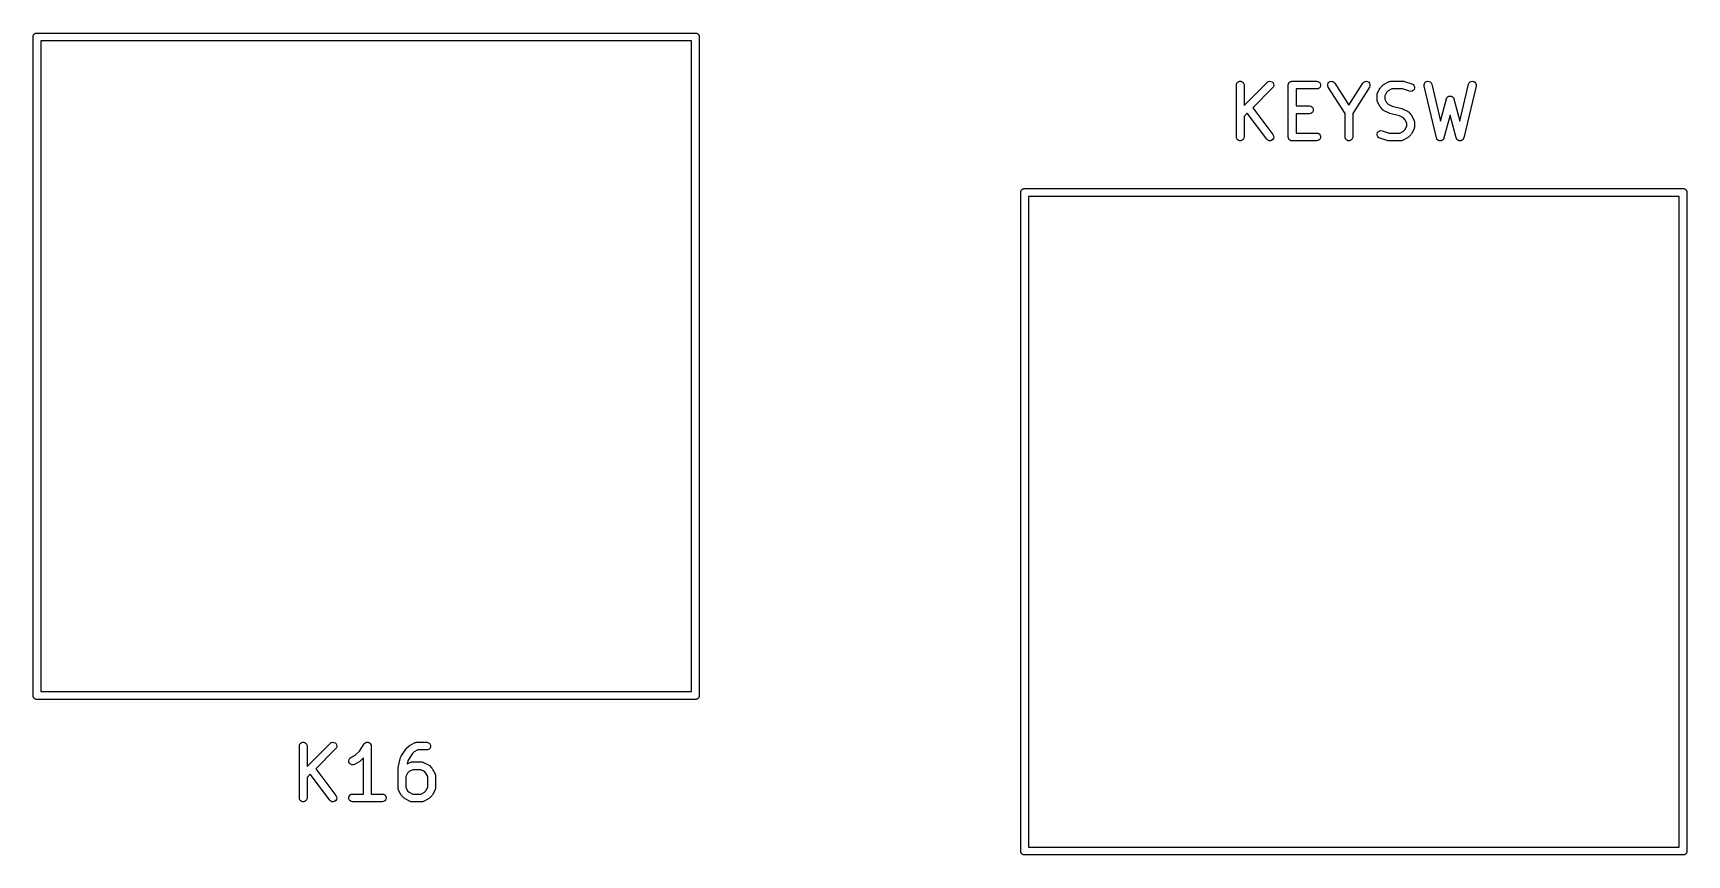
# Model space of a CAD drawing. Extents: x 78 to 205, y -87 to -13.
# Drawn here: x 134.8 to 166.7, y -68.96 to -53.11 of the extents above; entities that cross this region are included whole.
import ezdxf

# ---------------------------------------------------------------- set-up
doc = ezdxf.new("R2010")
doc.units = 0
doc.header["$MEASUREMENT"] = 0
doc.layers.add('BLACK', color=7, linetype='CONTINUOUS')

msp = doc.modelspace()

# ---------------------------------------------------------------- linework, layer by layer
at = {"layer": 'BLACK', "linetype": 'CONTINUOUS'}
for p, q in [((134.799, -53.1688), (134.801, -53.1625)), ((134.799, -53.1754), (134.799, -53.1688)), ((134.799, -65.8886), (134.799, -53.1754)), ((134.801, -53.1625), (134.802, -53.156)), ((134.802, -53.156), (134.806, -53.1502)), ((134.806, -53.1502), (134.808, -53.1439)), ((134.808, -53.1439), (134.812, -53.1388)), ((134.812, -53.1388), (134.816, -53.133)), ((134.816, -53.133), (134.821, -53.1288)), ((134.821, -53.1288), (134.825, -53.1237)), ((134.825, -53.1237), (134.831, -53.1203)), ((134.831, -53.1203), (134.836, -53.116)), ((134.836, -53.116), (134.842, -53.1138)), ((134.842, -53.1138), (134.848, -53.1104)), ((134.848, -53.1104), (134.855, -53.1093)), ((134.855, -53.1093), (134.861, -53.107)), ((134.861, -53.107), (134.867, -53.107)), ((134.867, -53.107), (134.867, -53.107)), ((134.867, -53.107), (147.581, -53.107)), ((134.949, -53.257), (134.949, -65.807)), ((147.499, -53.257), (134.949, -53.257)), ((147.499, -65.807), (147.499, -53.257)), ((147.581, -53.107), (147.587, -53.107)), ((147.581, -53.107), (147.581, -53.107)), ((147.587, -53.107), (147.593, -53.1093)), ((147.593, -53.1093), (147.6, -53.1104)), ((147.6, -53.1104), (147.606, -53.1138)), ((147.606, -53.1138), (147.612, -53.116)), ((147.612, -53.116), (147.617, -53.1203)), ((147.617, -53.1203), (147.623, -53.1237)), ((147.623, -53.1237), (147.627, -53.1288)), ((147.627, -53.1288), (147.632, -53.133)), ((147.632, -53.133), (147.636, -53.1388)), ((147.636, -53.1388), (147.64, -53.1439)), ((147.64, -53.1439), (147.642, -53.1502)), ((147.642, -53.1502), (147.646, -53.156)), ((147.646, -53.156), (147.647, -53.1625)), ((147.647, -53.1625), (147.649, -53.1688)), ((147.649, -53.1688), (147.649, -53.1754)), ((147.649, -53.1754), (147.649, -53.1754)), ((147.649, -53.1754), (147.649, -65.8886)), ((158.009, -54.1104), (158.013, -54.0847)), ((158.009, -55.1104), (158.009, -54.1104)), ((158.013, -54.0847), (158.026, -54.0622)), ((158.026, -54.0622), (158.046, -54.0454)), ((158.046, -54.0454), (158.07, -54.0365)), ((158.07, -54.0365), (158.097, -54.0365)), ((158.097, -54.0365), (158.121, -54.0454)), ((158.121, -54.0454), (158.141, -54.0622)), ((158.141, -54.0622), (158.154, -54.0847)), ((158.154, -54.0847), (158.159, -54.1104)), ((158.159, -54.5007), (158.602, -54.0573)), ((158.159, -54.1104), (158.159, -54.5007)), ((158.708, -54.1634), (158.325, -54.546)), ((158.602, -54.0573), (158.623, -54.0424)), ((158.623, -54.0424), (158.648, -54.0357)), ((158.648, -54.0357), (158.674, -54.0379)), ((158.674, -54.0379), (158.698, -54.0489)), ((158.698, -54.0489), (158.716, -54.0674)), ((158.723, -54.1421), (158.708, -54.1634)), ((158.716, -54.0674), (158.727, -54.091)), ((158.73, -54.1169), (158.723, -54.1421)), ((158.727, -54.091), (158.73, -54.1169)), ((159.009, -54.1104), (159.01, -54.1039)), ((159.009, -55.1104), (159.009, -54.1104)), ((159.01, -54.0974), (159.012, -54.0912)), ((159.01, -54.1039), (159.01, -54.0974)), ((159.012, -54.0912), (159.013, -54.0847)), ((159.013, -54.0847), (159.016, -54.079)), ((159.016, -54.079), (159.019, -54.0729)), ((159.019, -54.0729), (159.023, -54.0679)), ((159.023, -54.0679), (159.026, -54.0622)), ((159.026, -54.0622), (159.031, -54.058)), ((159.031, -54.058), (159.035, -54.0529)), ((159.035, -54.0529), (159.041, -54.0496)), ((159.041, -54.0496), (159.046, -54.0454)), ((159.046, -54.0454), (159.052, -54.0432)), ((159.052, -54.0432), (159.058, -54.0399)), ((159.058, -54.0399), (159.064, -54.0388)), ((159.064, -54.0388), (159.07, -54.0365)), ((159.07, -54.0365), (159.077, -54.0365)), ((159.077, -54.0365), (159.084, -54.0354)), ((159.084, -54.0354), (159.56, -54.0354)), ((159.56, -54.1854), (159.159, -54.1854)), ((159.159, -54.1854), (159.159, -54.5116)), ((159.56, -54.0354), (159.585, -54.0399)), ((159.585, -54.1809), (159.56, -54.1854)), ((159.585, -54.0399), (159.608, -54.0529)), ((159.608, -54.1678), (159.585, -54.1809)), ((159.608, -54.0529), (159.625, -54.0729)), ((159.625, -54.1479), (159.608, -54.1678)), ((159.625, -54.0729), (159.634, -54.0974)), ((159.634, -54.1234), (159.625, -54.1479)), ((159.634, -54.0974), (159.634, -54.1234)), ((159.771, -54.1006), (159.779, -54.0757)), ((159.772, -54.1266), (159.771, -54.1006)), ((159.782, -54.1506), (159.772, -54.1266)), ((159.779, -54.0757), (159.795, -54.0551)), ((160.104, -54.656), (159.782, -54.1506)), ((159.795, -54.0551), (159.817, -54.0411)), ((159.817, -54.0411), (159.842, -54.0354)), ((159.842, -54.0354), (159.868, -54.0389)), ((159.868, -54.0389), (159.891, -54.0509)), ((159.891, -54.0509), (159.909, -54.0701)), ((159.909, -54.0701), (160.179, -54.4945)), ((160.179, -54.4945), (160.449, -54.0701)), ((160.575, -54.1506), (160.254, -54.656)), ((160.449, -54.0701), (160.466, -54.0509)), ((160.466, -54.0509), (160.49, -54.0389)), ((160.49, -54.0389), (160.515, -54.0354)), ((160.515, -54.0354), (160.541, -54.0411)), ((160.541, -54.0411), (160.563, -54.0551)), ((160.563, -54.0551), (160.579, -54.0757)), ((160.585, -54.1266), (160.575, -54.1506)), ((160.579, -54.0757), (160.586, -54.1006)), ((160.586, -54.1006), (160.585, -54.1266)), ((160.731, -54.2673), (160.778, -54.1721)), ((160.778, -54.1721), (160.786, -54.1624)), ((160.786, -54.1624), (160.792, -54.1526)), ((160.792, -54.1526), (160.84, -54.105)), ((160.84, -54.105), (160.85, -54.0981)), ((160.85, -54.0981), (160.86, -54.0909)), ((160.86, -54.0909), (160.955, -54.0433)), ((160.937, -54.2196), (160.907, -54.25)), ((161.006, -54.1854), (160.937, -54.2196)), ((160.955, -54.0433), (160.959, -54.0421)), ((160.959, -54.0421), (160.963, -54.0399)), ((160.963, -54.0399), (160.971, -54.0384)), ((160.971, -54.0384), (160.98, -54.0359)), ((160.98, -54.0359), (160.984, -54.0361)), ((160.984, -54.0361), (160.988, -54.0354)), ((160.988, -54.0354), (161.226, -54.0354)), ((161.214, -54.1854), (161.006, -54.1854)), ((161.346, -54.2292), (161.214, -54.1854)), ((161.226, -54.0354), (161.238, -54.0375)), ((161.238, -54.0375), (161.25, -54.0392)), ((161.25, -54.0392), (161.393, -54.0868)), ((161.371, -54.233), (161.346, -54.2292)), ((161.397, -54.2278), (161.371, -54.233)), ((161.393, -54.0868), (161.416, -54.0993)), ((161.419, -54.2141), (161.397, -54.2278)), ((161.416, -54.0993), (161.433, -54.1187)), ((161.435, -54.1937), (161.419, -54.2141)), ((161.433, -54.1187), (161.443, -54.143)), ((161.443, -54.169), (161.435, -54.1937)), ((161.443, -54.143), (161.443, -54.169)), ((161.628, -54.1017), (161.636, -54.0768)), ((161.63, -54.1278), (161.628, -54.1017)), ((161.868, -55.1278), (161.63, -54.1278)), ((161.636, -54.0768), (161.651, -54.0559)), ((161.651, -54.0559), (161.673, -54.0415)), ((161.673, -54.0415), (161.698, -54.0355)), ((161.698, -54.0355), (161.724, -54.0385)), ((161.724, -54.0385), (161.747, -54.0502)), ((161.747, -54.0502), (161.765, -54.0691)), ((161.765, -54.0691), (161.776, -54.093)), ((161.776, -54.093), (161.945, -54.8039)), ((162.318, -54.8039), (162.487, -54.093)), ((162.633, -54.1278), (162.395, -55.1278)), ((162.487, -54.093), (162.497, -54.0691)), ((162.497, -54.0691), (162.515, -54.0502)), ((162.515, -54.0502), (162.538, -54.0385)), ((162.538, -54.0385), (162.564, -54.0355)), ((162.564, -54.0355), (162.589, -54.0415)), ((162.589, -54.0415), (162.611, -54.0559)), ((162.611, -54.0559), (162.627, -54.0768)), ((162.627, -54.0768), (162.634, -54.1017)), ((162.634, -54.1017), (162.633, -54.1278)), ((158.325, -54.546), (158.715, -55.0654)), ((159.159, -54.5116), (159.417, -54.5116)), ((159.417, -54.5116), (159.443, -54.5161)), ((159.443, -54.5161), (159.465, -54.5291)), ((159.465, -54.5291), (159.482, -54.5491)), ((160.723, -54.2923), (160.726, -54.2839)), ((160.724, -54.2966), (160.723, -54.2923)), ((160.723, -54.3009), (160.724, -54.2966)), ((160.723, -54.3961), (160.723, -54.3009)), ((160.724, -54.4004), (160.723, -54.3961)), ((160.723, -54.4047), (160.724, -54.4004)), ((160.726, -54.4131), (160.723, -54.4047)), ((160.726, -54.2839), (160.727, -54.2752)), ((160.727, -54.4217), (160.726, -54.4131)), ((160.727, -54.2752), (160.729, -54.2715)), ((160.729, -54.4255), (160.727, -54.4217)), ((160.729, -54.2715), (160.731, -54.2673)), ((160.731, -54.4296), (160.729, -54.4255)), ((160.778, -54.5249), (160.731, -54.4296)), ((160.786, -54.5345), (160.778, -54.5249)), ((160.792, -54.5444), (160.786, -54.5345)), ((160.84, -54.592), (160.792, -54.5444)), ((160.907, -54.25), (160.873, -54.3186)), ((160.873, -54.3186), (160.873, -54.3784)), ((160.873, -54.3784), (160.907, -54.4469)), ((160.907, -54.4469), (160.937, -54.4773)), ((160.937, -54.4773), (161.014, -54.5158)), ((161.014, -54.5158), (161.197, -54.5614)), ((161.945, -54.8039), (162.059, -54.3768)), ((162.059, -54.3768), (162.061, -54.3707)), ((162.061, -54.3707), (162.063, -54.3643)), ((162.063, -54.3643), (162.067, -54.359)), ((162.067, -54.359), (162.07, -54.3531)), ((162.07, -54.3531), (162.074, -54.3484)), ((162.074, -54.3484), (162.078, -54.343)), ((162.078, -54.343), (162.083, -54.3393)), ((162.083, -54.3393), (162.088, -54.3347)), ((162.088, -54.3347), (162.094, -54.3319)), ((162.094, -54.3319), (162.1, -54.3281)), ((162.1, -54.3281), (162.106, -54.3264)), ((162.106, -54.3264), (162.112, -54.3237)), ((162.112, -54.3237), (162.118, -54.3231)), ((162.118, -54.3231), (162.125, -54.3214)), ((162.125, -54.3214), (162.131, -54.3219)), ((162.131, -54.3219), (162.138, -54.3214)), ((162.138, -54.3214), (162.144, -54.3231)), ((162.144, -54.3231), (162.151, -54.3237)), ((162.151, -54.3237), (162.156, -54.3264)), ((162.156, -54.3264), (162.163, -54.3281)), ((162.163, -54.3281), (162.168, -54.3319)), ((162.168, -54.3319), (162.174, -54.3347)), ((162.174, -54.3347), (162.179, -54.3393)), ((162.179, -54.3393), (162.184, -54.343)), ((162.184, -54.343), (162.188, -54.3484)), ((162.188, -54.3484), (162.193, -54.3531)), ((162.193, -54.3531), (162.195, -54.359)), ((162.195, -54.359), (162.199, -54.3643)), ((162.199, -54.3643), (162.201, -54.3707)), ((162.201, -54.3707), (162.204, -54.3768)), ((162.204, -54.3768), (162.318, -54.8039)), ((158.218, -54.6531), (158.159, -54.7129)), ((158.159, -54.7129), (158.159, -55.1104)), ((158.595, -55.1554), (158.218, -54.6531)), ((159.417, -54.6616), (159.159, -54.6616)), ((159.159, -54.6616), (159.159, -55.0354)), ((159.443, -54.657), (159.417, -54.6616)), ((159.465, -54.644), (159.443, -54.657)), ((159.482, -54.6241), (159.465, -54.644)), ((159.482, -54.5491), (159.491, -54.5735)), ((159.491, -54.5996), (159.482, -54.6241)), ((159.491, -54.5735), (159.491, -54.5996)), ((160.104, -55.1104), (160.104, -54.656)), ((160.254, -54.656), (160.254, -55.1104)), ((160.85, -54.5989), (160.84, -54.592)), ((160.86, -54.606), (160.85, -54.5989)), ((160.955, -54.6537), (160.86, -54.606)), ((160.963, -54.656), (160.955, -54.6537)), ((160.97, -54.6593), (160.963, -54.656)), ((161.153, -54.705), (160.97, -54.6593)), ((161.23, -54.7434), (161.153, -54.705)), ((161.197, -54.5614), (161.204, -54.5648)), ((161.204, -54.5648), (161.212, -54.5671)), ((161.212, -54.5671), (161.308, -54.6147)), ((161.26, -54.7739), (161.23, -54.7434)), ((161.294, -54.8424), (161.26, -54.7739)), ((161.294, -54.9022), (161.294, -54.8424)), ((161.308, -54.6147), (161.317, -54.6219)), ((161.317, -54.6219), (161.327, -54.6288)), ((161.327, -54.6288), (161.375, -54.6764)), ((161.375, -54.6764), (161.382, -54.6862)), ((161.382, -54.6862), (161.389, -54.6959)), ((161.389, -54.6959), (161.436, -54.7911)), ((161.436, -54.7911), (161.438, -54.7953)), ((161.438, -54.7953), (161.44, -54.799)), ((161.44, -54.799), (161.441, -54.8077)), ((161.441, -54.8077), (161.444, -54.8161)), ((161.444, -54.8161), (161.443, -54.8204)), ((161.443, -54.8204), (161.444, -54.8247)), ((161.444, -54.8247), (161.444, -54.9199)), ((162.131, -54.6872), (162.013, -55.1297)), ((162.249, -55.1297), (162.131, -54.6872)), ((158.013, -55.136), (158.009, -55.1104)), ((158.026, -55.1586), (158.013, -55.136)), ((158.046, -55.1753), (158.026, -55.1586)), ((158.07, -55.1842), (158.046, -55.1753)), ((158.097, -55.1842), (158.07, -55.1842)), ((158.121, -55.1753), (158.097, -55.1842)), ((158.141, -55.1586), (158.121, -55.1753)), ((158.154, -55.136), (158.141, -55.1586)), ((158.159, -55.1104), (158.154, -55.136)), ((158.614, -55.1732), (158.595, -55.1554)), ((158.638, -55.1834), (158.614, -55.1732)), ((158.664, -55.1848), (158.638, -55.1834)), ((158.689, -55.1773), (158.664, -55.1848)), ((158.71, -55.1617), (158.689, -55.1773)), ((158.724, -55.1398), (158.71, -55.1617)), ((158.715, -55.0654), (158.727, -55.0886)), ((158.73, -55.1145), (158.724, -55.1398)), ((158.727, -55.0886), (158.73, -55.1145)), ((159.01, -55.1168), (159.009, -55.1104)), ((159.01, -55.1234), (159.01, -55.1168)), ((159.012, -55.1296), (159.01, -55.1234)), ((159.013, -55.136), (159.012, -55.1296)), ((159.016, -55.1417), (159.013, -55.136)), ((159.019, -55.1479), (159.016, -55.1417)), ((159.023, -55.1529), (159.019, -55.1479)), ((159.026, -55.1586), (159.023, -55.1529)), ((159.031, -55.1628), (159.026, -55.1586)), ((159.035, -55.1678), (159.031, -55.1628)), ((159.041, -55.1711), (159.035, -55.1678)), ((159.046, -55.1753), (159.041, -55.1711)), ((159.052, -55.1776), (159.046, -55.1753)), ((159.058, -55.1809), (159.052, -55.1776)), ((159.064, -55.182), (159.058, -55.1809)), ((159.07, -55.1842), (159.064, -55.182)), ((159.077, -55.1842), (159.07, -55.1842)), ((159.084, -55.1854), (159.077, -55.1842)), ((159.56, -55.1854), (159.084, -55.1854)), ((159.159, -55.0354), (159.56, -55.0354)), ((159.56, -55.0354), (159.585, -55.0399)), ((159.585, -55.1809), (159.56, -55.1854)), ((159.585, -55.0399), (159.608, -55.0529)), ((159.608, -55.1678), (159.585, -55.1809)), ((159.608, -55.0529), (159.625, -55.0729)), ((159.625, -55.1479), (159.608, -55.1678)), ((159.625, -55.0729), (159.634, -55.0974)), ((159.634, -55.1234), (159.625, -55.1479)), ((159.634, -55.0974), (159.634, -55.1234)), ((160.108, -55.136), (160.104, -55.1104)), ((160.121, -55.1586), (160.108, -55.136)), ((160.141, -55.1753), (160.121, -55.1586)), ((160.166, -55.1842), (160.141, -55.1753)), ((160.192, -55.1842), (160.166, -55.1842)), ((160.216, -55.1753), (160.192, -55.1842)), ((160.236, -55.1586), (160.216, -55.1753)), ((160.249, -55.136), (160.236, -55.1586)), ((160.254, -55.1104), (160.249, -55.136)), ((160.724, -55.0518), (160.732, -55.027)), ((160.724, -55.0778), (160.724, -55.0518)), ((160.734, -55.102), (160.724, -55.0778)), ((160.732, -55.027), (160.748, -55.0066)), ((160.751, -55.1215), (160.734, -55.102)), ((160.748, -55.0066), (160.77, -54.993)), ((160.774, -55.1339), (160.751, -55.1215)), ((160.77, -54.993), (160.796, -54.9878)), ((160.917, -55.1815), (160.774, -55.1339)), ((160.796, -54.9878), (160.822, -54.9916)), ((160.822, -54.9916), (160.953, -55.0354)), ((160.929, -55.1833), (160.917, -55.1815)), ((160.941, -55.1854), (160.929, -55.1833)), ((161.179, -55.1854), (160.941, -55.1854)), ((160.953, -55.0354), (161.161, -55.0354)), ((161.161, -55.0354), (161.23, -55.0011)), ((161.183, -55.1846), (161.179, -55.1854)), ((161.187, -55.1849), (161.183, -55.1846)), ((161.196, -55.1824), (161.187, -55.1849)), ((161.204, -55.1809), (161.196, -55.1824)), ((161.208, -55.1787), (161.204, -55.1809)), ((161.212, -55.1775), (161.208, -55.1787)), ((161.308, -55.1298), (161.212, -55.1775)), ((161.23, -55.0011), (161.26, -54.9707)), ((161.26, -54.9707), (161.294, -54.9022)), ((161.317, -55.1227), (161.308, -55.1298)), ((161.327, -55.1158), (161.317, -55.1227)), ((161.375, -55.0682), (161.327, -55.1158)), ((161.382, -55.0583), (161.375, -55.0682)), ((161.389, -55.0487), (161.382, -55.0583)), ((161.436, -54.9534), (161.389, -55.0487)), ((161.438, -54.9493), (161.436, -54.9534)), ((161.44, -54.9456), (161.438, -54.9493)), ((161.441, -54.9369), (161.44, -54.9456)), ((161.444, -54.9285), (161.441, -54.9369)), ((161.444, -54.9199), (161.443, -54.9242)), ((161.443, -54.9242), (161.444, -54.9285)), ((161.871, -55.1348), (161.868, -55.1278)), ((161.873, -55.1422), (161.871, -55.1348)), ((161.876, -55.1466), (161.873, -55.1422)), ((161.878, -55.1517), (161.876, -55.1466)), ((161.883, -55.1572), (161.878, -55.1517)), ((161.888, -55.1635), (161.883, -55.1572)), ((161.892, -55.1666), (161.888, -55.1635)), ((161.896, -55.1706), (161.892, -55.1666)), ((161.903, -55.174), (161.896, -55.1706)), ((161.909, -55.1784), (161.903, -55.174)), ((161.914, -55.1798), (161.909, -55.1784)), ((161.919, -55.1823), (161.914, -55.1798)), ((161.927, -55.1831), (161.919, -55.1823)), ((161.934, -55.1851), (161.927, -55.1831)), ((161.94, -55.1846), (161.934, -55.1851)), ((161.945, -55.1852), (161.94, -55.1846)), ((161.953, -55.1835), (161.945, -55.1852)), ((161.96, -55.1828), (161.953, -55.1835)), ((161.965, -55.1805), (161.96, -55.1828)), ((161.97, -55.1792), (161.965, -55.1805)), ((161.977, -55.175), (161.97, -55.1792)), ((161.984, -55.1718), (161.977, -55.175)), ((161.988, -55.1679), (161.984, -55.1718)), ((161.992, -55.1649), (161.988, -55.1679)), ((161.997, -55.1587), (161.992, -55.1649)), ((162.002, -55.1533), (161.997, -55.1587)), ((162.004, -55.1484), (162.002, -55.1533)), ((162.008, -55.144), (162.004, -55.1484)), ((162.01, -55.1366), (162.008, -55.144)), ((162.013, -55.1297), (162.01, -55.1366)), ((162.252, -55.1366), (162.249, -55.1297)), ((162.255, -55.144), (162.252, -55.1366)), ((162.258, -55.1484), (162.255, -55.144)), ((162.26, -55.1533), (162.258, -55.1484)), ((162.266, -55.1587), (162.26, -55.1533)), ((162.27, -55.1649), (162.266, -55.1587)), ((162.275, -55.1679), (162.27, -55.1649)), ((162.279, -55.1718), (162.275, -55.1679)), ((162.285, -55.175), (162.279, -55.1718)), ((162.292, -55.1792), (162.285, -55.175)), ((162.297, -55.1805), (162.292, -55.1792)), ((162.302, -55.1828), (162.297, -55.1805)), ((162.31, -55.1835), (162.302, -55.1828)), ((162.317, -55.1852), (162.31, -55.1835)), ((162.323, -55.1846), (162.317, -55.1852)), ((162.328, -55.1851), (162.323, -55.1846)), ((162.335, -55.1831), (162.328, -55.1851)), ((162.343, -55.1823), (162.335, -55.1831)), ((162.348, -55.1798), (162.343, -55.1823)), ((162.353, -55.1784), (162.348, -55.1798)), ((162.36, -55.174), (162.353, -55.1784)), ((162.366, -55.1706), (162.36, -55.174)), ((162.37, -55.1666), (162.366, -55.1706)), ((162.375, -55.1635), (162.37, -55.1666)), ((162.379, -55.1572), (162.375, -55.1635)), ((162.384, -55.1517), (162.379, -55.1572)), ((162.386, -55.1466), (162.384, -55.1517)), ((162.39, -55.1422), (162.386, -55.1466)), ((162.392, -55.1348), (162.39, -55.1422)), ((162.395, -55.1278), (162.392, -55.1348)), ((153.856, -56.1502), (153.858, -56.1439)), ((153.858, -56.1439), (153.862, -56.1388)), ((153.862, -56.1388), (153.866, -56.133)), ((153.866, -56.133), (153.871, -56.1288)), ((153.871, -56.1288), (153.875, -56.1237)), ((153.875, -56.1237), (153.881, -56.1203)), ((153.881, -56.1203), (153.886, -56.116)), ((153.886, -56.116), (153.892, -56.1138)), ((153.892, -56.1138), (153.898, -56.1104)), ((153.898, -56.1104), (153.905, -56.1093)), ((153.905, -56.1093), (153.911, -56.107)), ((153.911, -56.107), (153.917, -56.107)), ((153.917, -56.107), (153.917, -56.107)), ((153.917, -56.107), (166.631, -56.107)), ((166.631, -56.107), (166.637, -56.107)), ((166.631, -56.107), (166.631, -56.107)), ((166.637, -56.107), (166.643, -56.1093)), ((166.643, -56.1093), (166.65, -56.1104)), ((166.65, -56.1104), (166.656, -56.1138)), ((166.656, -56.1138), (166.662, -56.116)), ((166.662, -56.116), (166.667, -56.1203)), ((166.667, -56.1203), (166.673, -56.1237)), ((166.673, -56.1237), (166.677, -56.1288)), ((166.677, -56.1288), (166.682, -56.133)), ((166.682, -56.133), (166.686, -56.1388)), ((166.686, -56.1388), (166.69, -56.1439)), ((166.69, -56.1439), (166.692, -56.1502)), ((153.849, -56.1688), (153.851, -56.1625)), ((153.849, -56.1754), (153.849, -56.1688)), ((153.849, -68.8886), (153.849, -56.1754)), ((153.851, -56.1625), (153.852, -56.156)), ((153.852, -56.156), (153.856, -56.1502)), ((153.999, -56.257), (153.999, -68.807)), ((166.549, -56.257), (153.999, -56.257)), ((166.549, -68.807), (166.549, -56.257)), ((166.692, -56.1502), (166.696, -56.156)), ((166.696, -56.156), (166.697, -56.1625)), ((166.697, -56.1625), (166.699, -56.1688)), ((166.699, -56.1688), (166.699, -56.1754)), ((166.699, -56.1754), (166.699, -56.1754)), ((166.699, -56.1754), (166.699, -68.8886)), ((134.799, -65.8952), (134.799, -65.8886)), ((134.799, -65.8886), (134.799, -65.8886)), ((134.801, -65.9015), (134.799, -65.8952)), ((134.802, -65.908), (134.801, -65.9015)), ((134.806, -65.9138), (134.802, -65.908)), ((134.808, -65.9201), (134.806, -65.9138)), ((134.812, -65.9252), (134.808, -65.9201)), ((134.816, -65.931), (134.812, -65.9252)), ((134.821, -65.9352), (134.816, -65.931)), ((134.825, -65.9403), (134.821, -65.9352)), ((134.831, -65.9437), (134.825, -65.9403)), ((134.836, -65.948), (134.831, -65.9437)), ((134.842, -65.9502), (134.836, -65.948)), ((134.848, -65.9536), (134.842, -65.9502)), ((134.855, -65.9547), (134.848, -65.9536)), ((134.861, -65.957), (134.855, -65.9547)), ((134.867, -65.957), (134.861, -65.957)), ((147.581, -65.957), (134.867, -65.957)), ((134.867, -65.957), (134.867, -65.957)), ((134.949, -65.807), (147.499, -65.807)), ((147.587, -65.957), (147.581, -65.957)), ((147.581, -65.957), (147.581, -65.957)), ((147.593, -65.9547), (147.587, -65.957)), ((147.6, -65.9536), (147.593, -65.9547)), ((147.606, -65.9502), (147.6, -65.9536)), ((147.612, -65.948), (147.606, -65.9502)), ((147.617, -65.9437), (147.612, -65.948)), ((147.623, -65.9403), (147.617, -65.9437)), ((147.627, -65.9352), (147.623, -65.9403)), ((147.632, -65.931), (147.627, -65.9352)), ((147.636, -65.9252), (147.632, -65.931)), ((147.64, -65.9201), (147.636, -65.9252)), ((147.642, -65.9138), (147.64, -65.9201)), ((147.646, -65.908), (147.642, -65.9138)), ((147.647, -65.9015), (147.646, -65.908)), ((147.649, -65.8952), (147.647, -65.9015)), ((147.649, -65.8886), (147.649, -65.8886)), ((147.649, -65.8886), (147.649, -65.8952)), ((139.935, -66.8584), (139.939, -66.8327)), ((139.935, -67.8584), (139.935, -66.8584)), ((139.939, -66.8327), (139.952, -66.8102)), ((139.952, -66.8102), (139.972, -66.7934)), ((139.972, -66.7934), (139.997, -66.7845)), ((139.997, -66.7845), (140.023, -66.7845)), ((140.023, -66.7845), (140.047, -66.7934)), ((140.047, -66.7934), (140.067, -66.8102)), ((140.067, -66.8102), (140.08, -66.8327)), ((140.08, -66.8327), (140.085, -66.8584)), ((140.085, -67.2487), (140.528, -66.8053)), ((140.085, -66.8584), (140.085, -67.2487)), ((140.634, -66.9114), (140.252, -67.294)), ((140.528, -66.8053), (140.549, -66.7904)), ((140.549, -66.7904), (140.575, -66.7837)), ((140.575, -66.7837), (140.601, -66.7859)), ((140.601, -66.7859), (140.624, -66.7969)), ((140.624, -66.7969), (140.643, -66.8154)), ((140.649, -66.8901), (140.634, -66.9114)), ((140.643, -66.8154), (140.654, -66.839)), ((140.656, -66.8649), (140.649, -66.8901)), ((140.654, -66.839), (140.656, -66.8649)), ((141.013, -67.0348), (141.094, -66.9535)), ((141.094, -66.9535), (141.185, -66.8168)), ((141.185, -66.8168), (141.188, -66.8138)), ((141.188, -66.8138), (141.19, -66.8102)), ((141.19, -66.8102), (141.197, -66.8044)), ((141.197, -66.8044), (141.203, -66.7979)), ((141.203, -66.7979), (141.207, -66.7961)), ((141.207, -66.7961), (141.21, -66.7934)), ((141.21, -66.7934), (141.219, -66.7904)), ((141.219, -66.7904), (141.227, -66.7864)), ((141.227, -66.7864), (141.231, -66.7859)), ((141.231, -66.7859), (141.235, -66.7845)), ((141.235, -66.7845), (141.244, -66.7845)), ((141.244, -66.7845), (141.253, -66.7835)), ((141.253, -66.7835), (141.257, -66.7845)), ((141.257, -66.7845), (141.261, -66.7845)), ((141.261, -66.7845), (141.269, -66.7876)), ((141.269, -66.7876), (141.278, -66.7897)), ((141.278, -66.7897), (141.281, -66.792)), ((141.281, -66.792), (141.285, -66.7934)), ((141.285, -66.7934), (141.292, -66.7992)), ((141.292, -66.7992), (141.3, -66.8041)), ((141.3, -66.8041), (141.302, -66.8075)), ((141.302, -66.8075), (141.305, -66.8102)), ((141.305, -66.8102), (141.31, -66.8179)), ((141.31, -66.8179), (141.315, -66.8251)), ((141.315, -66.8251), (141.316, -66.8291)), ((141.316, -66.8291), (141.318, -66.8327)), ((141.318, -66.8327), (141.32, -66.8415)), ((141.32, -66.8415), (141.322, -66.8501)), ((141.322, -66.8501), (141.322, -66.8543)), ((141.322, -66.8543), (141.323, -66.8584)), ((141.323, -66.8584), (141.323, -67.7834)), ((141.9, -67.0549), (141.995, -66.912)), ((141.995, -66.912), (142, -66.9067)), ((142, -66.9067), (142.004, -66.9006)), ((142.004, -66.9006), (142.052, -66.853)), ((142.052, -66.853), (142.062, -66.8461)), ((142.062, -66.8461), (142.071, -66.8389)), ((142.071, -66.8389), (142.167, -66.7913)), ((142.149, -66.9676), (142.116, -67.0014)), ((142.218, -66.9334), (142.149, -66.9676)), ((142.167, -66.7913), (142.171, -66.7901)), ((142.171, -66.7901), (142.175, -66.7879)), ((142.175, -66.7879), (142.183, -66.7864)), ((142.183, -66.7864), (142.192, -66.7839)), ((142.192, -66.7839), (142.196, -66.7841)), ((142.196, -66.7841), (142.2, -66.7834)), ((142.2, -66.7834), (142.391, -66.7834)), ((142.391, -66.9334), (142.218, -66.9334)), ((142.391, -66.7834), (142.416, -66.7879)), ((142.416, -66.9289), (142.391, -66.9334)), ((142.416, -66.7879), (142.439, -66.8009)), ((142.439, -66.9158), (142.416, -66.9289)), ((142.439, -66.8009), (142.456, -66.8209)), ((142.456, -66.8959), (142.439, -66.9158)), ((142.456, -66.8209), (142.465, -66.8454)), ((142.465, -66.8714), (142.456, -66.8959)), ((142.465, -66.8454), (142.465, -66.8714)), ((140.252, -67.294), (140.641, -67.8134)), ((140.887, -67.1396), (140.893, -67.1143)), ((140.89, -67.1655), (140.887, -67.1396)), ((140.902, -67.1888), (140.89, -67.1655)), ((140.893, -67.1143), (140.908, -67.0925)), ((140.921, -67.2067), (140.902, -67.1888)), ((140.908, -67.0925), (140.929, -67.077)), ((140.945, -67.217), (140.921, -67.2067)), ((140.929, -67.077), (141.013, -67.0348)), ((140.971, -67.2186), (140.945, -67.217)), ((140.996, -67.2112), (140.971, -67.2186)), ((141.091, -67.1636), (140.996, -67.2112)), ((141.101, -67.1564), (141.091, -67.1636)), ((141.11, -67.1495), (141.101, -67.1564)), ((141.173, -67.0871), (141.11, -67.1495)), ((141.173, -67.7834), (141.173, -67.0871)), ((141.839, -67.287), (141.841, -67.2779)), ((141.839, -67.6679), (141.839, -67.287)), ((141.841, -67.2779), (141.842, -67.2688)), ((141.842, -67.2688), (141.889, -67.0783)), ((141.889, -67.0783), (141.895, -67.0667)), ((141.895, -67.0667), (141.9, -67.0549)), ((142.032, -67.1273), (142.013, -67.2014)), ((142.013, -67.2014), (142.071, -67.1723)), ((142.116, -67.0014), (142.032, -67.1273)), ((142.071, -67.1723), (142.076, -67.171)), ((142.076, -67.171), (142.079, -67.1689)), ((142.079, -67.1689), (142.088, -67.1673)), ((142.088, -67.1673), (142.096, -67.1648)), ((142.096, -67.1648), (142.101, -67.1651)), ((142.101, -67.1651), (142.105, -67.1643)), ((142.105, -67.1643), (142.295, -67.1643)), ((142.295, -67.1643), (142.3, -67.1651)), ((142.3, -67.1651), (142.304, -67.1648)), ((142.304, -67.1648), (142.312, -67.1673)), ((142.312, -67.1673), (142.321, -67.1689)), ((142.321, -67.1689), (142.325, -67.171)), ((142.325, -67.171), (142.329, -67.1723)), ((142.329, -67.1723), (142.424, -67.2199)), ((142.424, -67.2199), (142.434, -67.227)), ((142.434, -67.227), (142.444, -67.2339)), ((142.444, -67.2339), (142.491, -67.2815)), ((142.491, -67.2815), (142.498, -67.2914)), ((142.498, -67.2914), (142.505, -67.301)), ((142.505, -67.301), (142.553, -67.3963)), ((140.144, -67.4011), (140.085, -67.4609)), ((140.085, -67.4609), (140.085, -67.8584)), ((140.521, -67.9034), (140.144, -67.4011)), ((142.024, -67.379), (141.989, -67.4475)), ((141.989, -67.4475), (141.989, -67.6502)), ((142.054, -67.3486), (142.024, -67.379)), ((142.123, -67.3143), (142.054, -67.3486)), ((142.278, -67.3143), (142.123, -67.3143)), ((142.346, -67.3486), (142.278, -67.3143)), ((142.377, -67.379), (142.346, -67.3486)), ((142.411, -67.4475), (142.377, -67.379)), ((142.411, -67.6502), (142.411, -67.4475)), ((142.553, -67.3963), (142.554, -67.4004)), ((142.554, -67.4004), (142.556, -67.4042)), ((142.556, -67.4042), (142.558, -67.4128)), ((142.558, -67.4128), (142.56, -67.4212)), ((142.56, -67.4212), (142.56, -67.4255)), ((142.56, -67.4255), (142.561, -67.4298)), ((142.561, -67.4298), (142.561, -67.6679)), ((139.939, -67.884), (139.935, -67.8584)), ((139.952, -67.9066), (139.939, -67.884)), ((139.972, -67.9233), (139.952, -67.9066)), ((139.997, -67.9322), (139.972, -67.9233)), ((140.023, -67.9322), (139.997, -67.9322)), ((140.047, -67.9233), (140.023, -67.9322)), ((140.067, -67.9066), (140.047, -67.9233)), ((140.08, -67.884), (140.067, -67.9066)), ((140.085, -67.8584), (140.08, -67.884)), ((140.54, -67.9212), (140.521, -67.9034)), ((140.564, -67.9314), (140.54, -67.9212)), ((140.59, -67.9328), (140.564, -67.9314)), ((140.615, -67.9253), (140.59, -67.9328)), ((140.636, -67.9097), (140.615, -67.9253)), ((140.65, -67.8878), (140.636, -67.9097)), ((140.641, -67.8134), (140.653, -67.8366)), ((140.656, -67.8625), (140.65, -67.8878)), ((140.653, -67.8366), (140.656, -67.8625)), ((140.888, -67.8454), (140.897, -67.8209)), ((140.888, -67.8714), (140.888, -67.8454)), ((140.897, -67.8959), (140.888, -67.8714)), ((140.897, -67.8209), (140.914, -67.8009)), ((140.914, -67.9158), (140.897, -67.8959)), ((140.914, -67.8009), (140.936, -67.7879)), ((140.936, -67.9289), (140.914, -67.9158)), ((140.936, -67.7879), (140.962, -67.7834)), ((140.962, -67.9334), (140.936, -67.9289)), ((140.962, -67.7834), (141.173, -67.7834)), ((141.534, -67.9334), (140.962, -67.9334)), ((141.323, -67.7834), (141.534, -67.7834)), ((141.534, -67.7834), (141.559, -67.7879)), ((141.559, -67.9289), (141.534, -67.9334)), ((141.559, -67.7879), (141.582, -67.8009)), ((141.582, -67.9158), (141.559, -67.9289)), ((141.582, -67.8009), (141.598, -67.8209)), ((141.598, -67.8959), (141.582, -67.9158)), ((141.598, -67.8209), (141.607, -67.8454)), ((141.607, -67.8714), (141.598, -67.8959)), ((141.607, -67.8454), (141.607, -67.8714)), ((141.84, -67.6722), (141.839, -67.6679)), ((141.84, -67.6765), (141.84, -67.6722)), ((141.842, -67.6849), (141.84, -67.6765)), ((141.844, -67.6936), (141.842, -67.6849)), ((141.846, -67.6973), (141.844, -67.6936)), ((141.847, -67.7014), (141.846, -67.6973)), ((141.895, -67.7967), (141.847, -67.7014)), ((141.902, -67.8063), (141.895, -67.7967)), ((141.909, -67.8162), (141.902, -67.8063)), ((141.957, -67.8638), (141.909, -67.8162)), ((141.967, -67.8707), (141.957, -67.8638)), ((141.976, -67.8778), (141.967, -67.8707)), ((142.071, -67.9255), (141.976, -67.8778)), ((141.989, -67.6502), (142.024, -67.7187)), ((142.024, -67.7187), (142.054, -67.7491)), ((142.054, -67.7491), (142.123, -67.7834)), ((142.076, -67.9267), (142.071, -67.9255)), ((142.079, -67.9289), (142.076, -67.9267)), ((142.088, -67.9304), (142.079, -67.9289)), ((142.096, -67.9329), (142.088, -67.9304)), ((142.101, -67.9326), (142.096, -67.9329)), ((142.105, -67.9334), (142.101, -67.9326)), ((142.295, -67.9334), (142.105, -67.9334)), ((142.123, -67.7834), (142.278, -67.7834)), ((142.278, -67.7834), (142.346, -67.7491)), ((142.3, -67.9326), (142.295, -67.9334)), ((142.304, -67.9329), (142.3, -67.9326)), ((142.312, -67.9304), (142.304, -67.9329)), ((142.321, -67.9289), (142.312, -67.9304)), ((142.325, -67.9267), (142.321, -67.9289)), ((142.329, -67.9255), (142.325, -67.9267)), ((142.424, -67.8778), (142.329, -67.9255)), ((142.346, -67.7491), (142.377, -67.7187)), ((142.377, -67.7187), (142.411, -67.6502)), ((142.434, -67.8707), (142.424, -67.8778)), ((142.444, -67.8638), (142.434, -67.8707)), ((142.491, -67.8162), (142.444, -67.8638)), ((142.498, -67.8063), (142.491, -67.8162)), ((142.505, -67.7967), (142.498, -67.8063)), ((142.553, -67.7014), (142.505, -67.7967)), ((142.554, -67.6973), (142.553, -67.7014)), ((142.556, -67.6936), (142.554, -67.6973)), ((142.558, -67.6849), (142.556, -67.6936)), ((142.56, -67.6765), (142.558, -67.6849)), ((142.561, -67.6679), (142.56, -67.6722)), ((142.56, -67.6722), (142.56, -67.6765)), ((153.849, -68.8952), (153.849, -68.8886)), ((153.849, -68.8886), (153.849, -68.8886)), ((153.851, -68.9015), (153.849, -68.8952)), ((153.852, -68.908), (153.851, -68.9015)), ((153.999, -68.807), (166.549, -68.807)), ((166.697, -68.9015), (166.696, -68.908)), ((166.699, -68.8952), (166.697, -68.9015)), ((166.699, -68.8886), (166.699, -68.8886)), ((166.699, -68.8886), (166.699, -68.8952)), ((153.856, -68.9138), (153.852, -68.908)), ((153.858, -68.9201), (153.856, -68.9138)), ((153.862, -68.9252), (153.858, -68.9201)), ((153.866, -68.931), (153.862, -68.9252)), ((153.871, -68.9352), (153.866, -68.931)), ((153.875, -68.9403), (153.871, -68.9352)), ((153.881, -68.9437), (153.875, -68.9403)), ((153.886, -68.948), (153.881, -68.9437)), ((153.892, -68.9502), (153.886, -68.948)), ((153.898, -68.9536), (153.892, -68.9502)), ((153.905, -68.9547), (153.898, -68.9536)), ((153.911, -68.957), (153.905, -68.9547)), ((153.917, -68.957), (153.911, -68.957)), ((166.631, -68.957), (153.917, -68.957)), ((153.917, -68.957), (153.917, -68.957)), ((166.637, -68.957), (166.631, -68.957)), ((166.631, -68.957), (166.631, -68.957)), ((166.643, -68.9547), (166.637, -68.957)), ((166.65, -68.9536), (166.643, -68.9547)), ((166.656, -68.9502), (166.65, -68.9536)), ((166.662, -68.948), (166.656, -68.9502)), ((166.667, -68.9437), (166.662, -68.948)), ((166.673, -68.9403), (166.667, -68.9437)), ((166.677, -68.9352), (166.673, -68.9403)), ((166.682, -68.931), (166.677, -68.9352)), ((166.686, -68.9252), (166.682, -68.931)), ((166.69, -68.9201), (166.686, -68.9252)), ((166.692, -68.9138), (166.69, -68.9201)), ((166.696, -68.908), (166.692, -68.9138))]:
    msp.add_line(p, q, dxfattribs=at)

doc.saveas('drawing.dxf')
